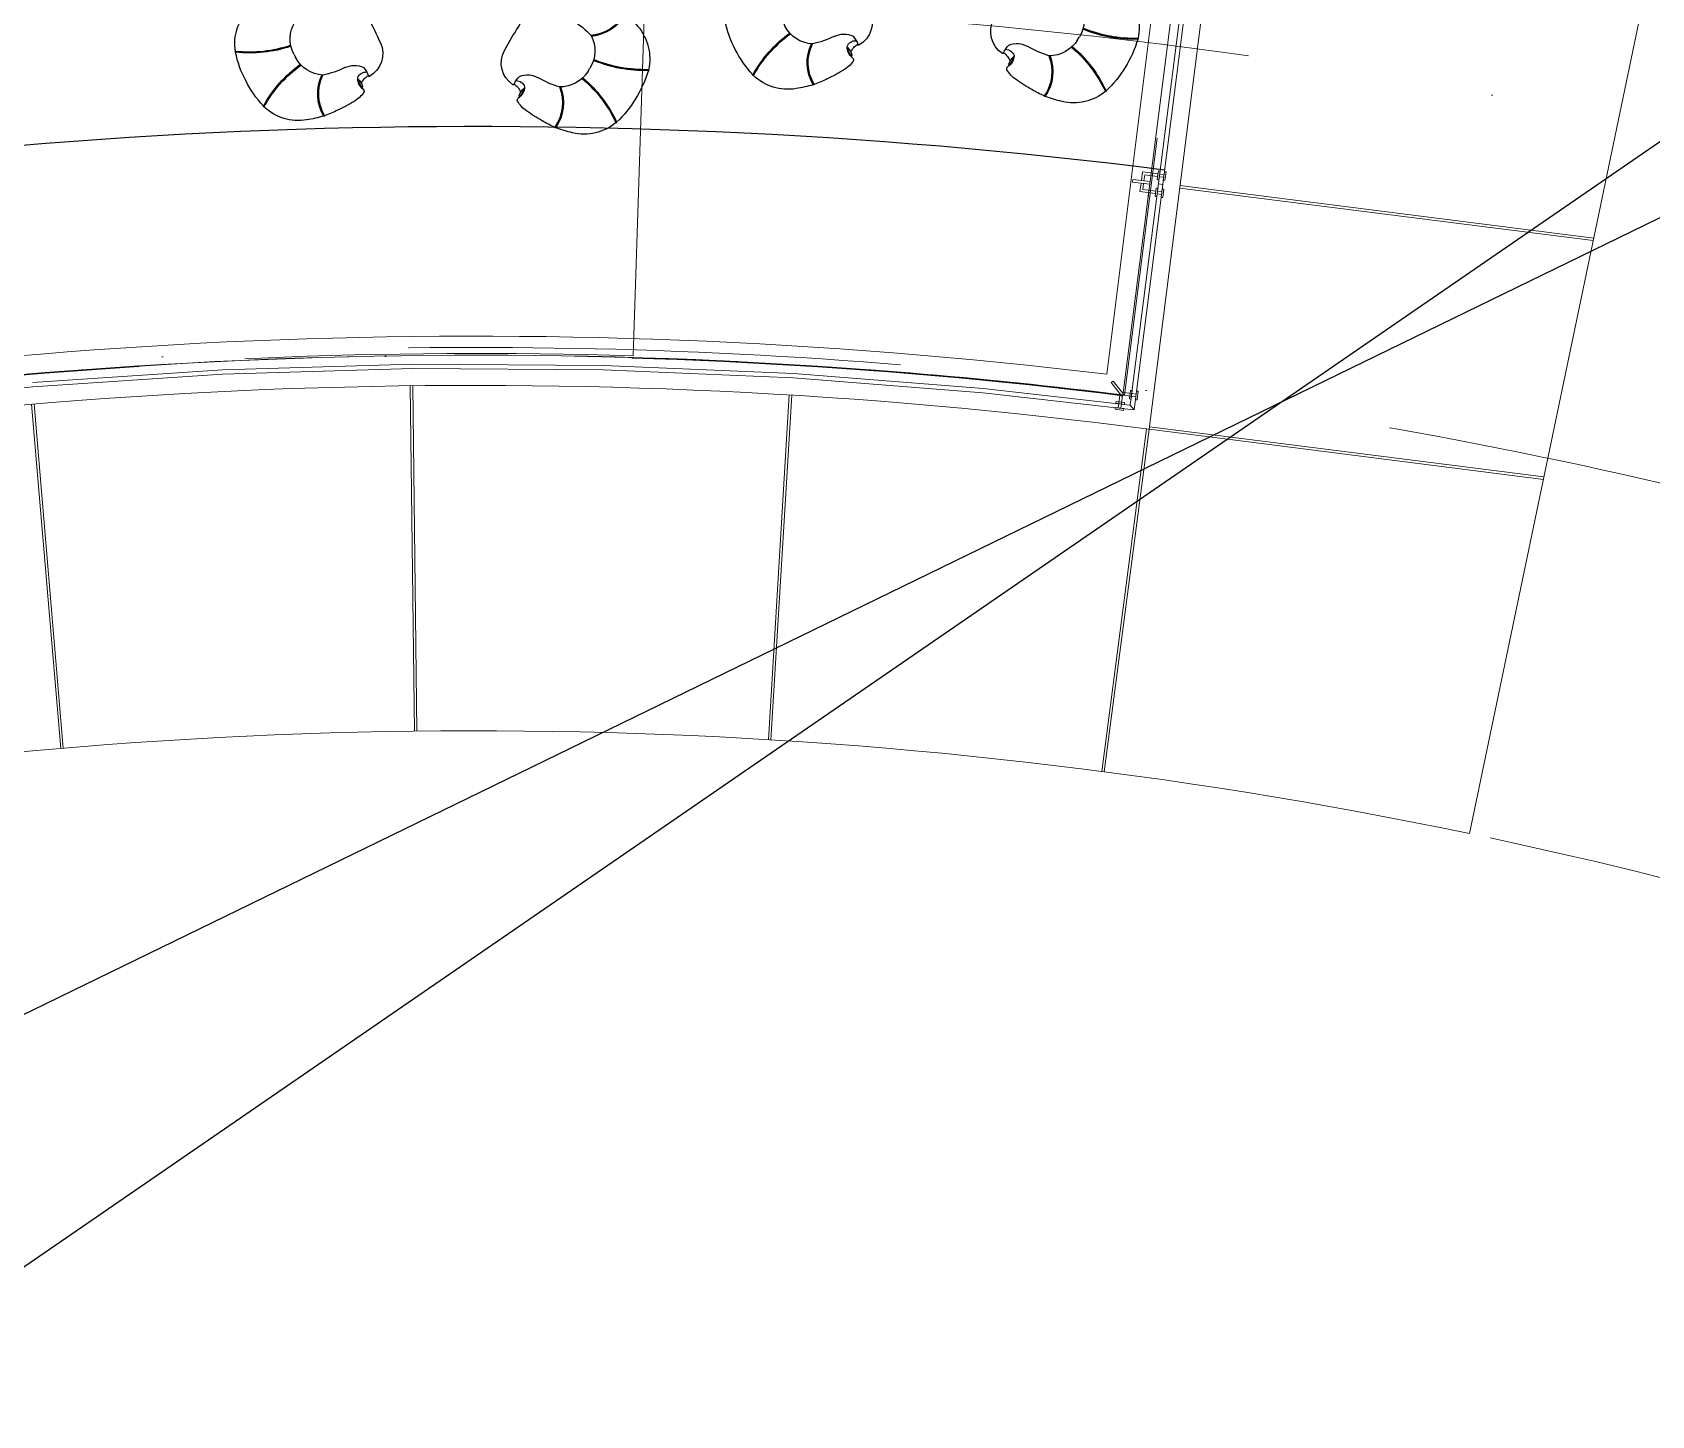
# Model space of a CAD drawing. Header units: millimetres. Extents: x 32582 to 41721, y -247935 to -234947.
# Drawn here: x 39473 to 40410, y -246627 to -245826 of the extents above; entities that cross this region are included whole.
import ezdxf

# ---------------------------------------------------------------- set-up
doc = ezdxf.new("R2010")
doc.units = ezdxf.units.MM
doc.header["$LTSCALE"] = 300
doc.header["$MEASUREMENT"] = 0
for name, pattern in [('DGN Style 2', [4.165224, 2.499135, -1.66609]), ('DGN Style 4', [1.902655, 0.950733, -0.475367, 0.001188, -0.475367]), ('TDME_Fave_Bldg_Envlp_Zone C_L3$0$HIDDEN', [375, 250, -125]), ('TDME_Fave_column_LGM$0$HIDDENX2', [0.75, 0.5, -0.25])]:
    doc.linetypes.add(name, pattern=pattern)
doc.layers.add('1', color=1, linetype='Continuous')
doc.layers.add('I-FURNITURE', color=2, linetype='Continuous')
for name, color, linetype, lineweight in [('G-GRID_A', 1, 'DGN Style 4', 0), ('STRUCTURES', 3, 'DGN Style 2', 0), ('TDME_Fave_Bldg_Envlp_Zone C_L3$0$A-_FNSH----_H-', 8, 'Continuous', 0), ('TDME_Fave_Bldg_Envlp_Zone C_L3$0$A-_RALG----_E-', 9, 'Continuous', 0), ('TDME_Fave_Bldg_Envlp_Zone C_L3$0$A-_ROOF----_E-', 3, 'Continuous', 13), ('TDME_Fave_Bldg_Envlp_Zone C_L3$0$A-_WIND----_E-', 4, 'Continuous', 13), ('TDME_Fave_column_L3$0$A-_SLABEDGE_E-', 2, 'Continuous', 13), ('TDME_Fave_column_LGM$0$A-_SLABEDGE_E-', 2, 'Continuous', 13)]:
    doc.layers.add(name, color=color, linetype=linetype, lineweight=lineweight)
doc.layers.add('LEASE LINE', color=7, linetype='DGN Style 4', lineweight=30, true_color=0xf60929)

# ---------------------------------------------------------------- blocks, each defined once
blk = doc.blocks.new('TDME_Fave_Bldg_Envlp_Zone C_L3$0$ALUM_FIN GL SUPPORT')
at = {"layer": 'TDME_Fave_Bldg_Envlp_Zone C_L3$0$A-_RALG----_E-'}
for p, q in [((-1034386186.98873, 2635606199.479331), (-1034386199.568201, 2635606177.874774)), ((-1034386174.006734, 2635606191.92557), (-1034386186.542827, 2635606170.295784)), ((-1034386100.317298, 2635606149.453617), (-1034386112.896769, 2635606127.849061)), ((-1034386087.335302, 2635606141.899856), (-1034386099.871395, 2635606120.27007))]:
    blk.add_line(p, q, dxfattribs=at)
at = {"layer": 'TDME_Fave_Bldg_Envlp_Zone C_L3$0$A-_RALG----_E-', "flags": 128}
for points in [[(-1034386181.982521, 2635606208.077848), (-1034386136.709656, 2635606286.19159), (-1034386093.438957, 2635606261.112923), (-1034386100.960605, 2635606248.135065), (-1034386131.253482, 2635606265.692072), (-1034386169.004643, 2635606200.55618)], [(-1034386082.408095, 2635606150.401268), (-1034386037.175626, 2635606228.538409), (-1034386080.459287, 2635606253.594698), (-1034386087.974239, 2635606240.612961), (-1034386057.672307, 2635606223.071585), (-1034386095.389859, 2635606157.916225)]]:
    blk.add_lwpolyline(points, close=True, dxfattribs=at)
at = {"layer": 'TDME_Fave_Bldg_Envlp_Zone C_L3$0$A-_RALG----_E-'}
for points in [[(-1034386105.664063, 2635606210.080336), (-1034386055.542064, 2635606296.612325), (-1034386068.521863, 2635606304.130625), (-1034386118.643861, 2635606217.598635)], [(-1034386219.642529, 2635606177.998553), (-1034386214.628092, 2635606186.650456), (-1034386171.368578, 2635606161.578272), (-1034386176.383014, 2635606152.926369)], [(-1034386202.137788, 2635606208.20121), (-1034386197.123351, 2635606216.853113), (-1034386153.863837, 2635606191.780928), (-1034386158.878273, 2635606183.129025)], [(-1034386072.272691, 2635606132.979339), (-1034386067.262729, 2635606141.633833), (-1034386110.535201, 2635606166.683646), (-1034386115.545164, 2635606158.029152)], [(-1034386089.804624, 2635606102.69368), (-1034386084.794662, 2635606111.348175), (-1034386128.067134, 2635606136.397987), (-1034386133.077097, 2635606127.743493)]]:
    blk.add_3dface(points, dxfattribs=at)
at = {"layer": 'TDME_Fave_Bldg_Envlp_Zone C_L3$0$A-_ROOF----_E-'}
for p, q in [((-1034386182.061292, 2635606207.941939), (-1034386181.967103, 2635606208.103703)), ((-1034386169.08147, 2635606200.423625), (-1034386169.004644, 2635606200.55618))]:
    blk.add_line(p, q, dxfattribs=at)
at = {"layer": 'TDME_Fave_Bldg_Envlp_Zone C_L3$0$A-_WIND----_E-', "ltscale": 0.15}
blk.add_line((-1034386137.214963, 2635606170.573492), (-1034386149.745463, 2635606148.940497), dxfattribs=at)
blk = doc.blocks.new('A$C5ED46BB0')
at = {"layer": '1', "color": 1, "linetype": 'Continuous'}
blk.add_line((384.7, 478.6), (405.1, 478.6), dxfattribs=at)
for centre, radius, start, end in [((308, 499.5), 288.2, 108.87634, 162.06418), ((217.1, 773), 2.48, 18.08049, 198.08049), ((-417.1, 356.2), 756.5, 8.71309, 33.36234), ((386.6, 171.3), 625.2, 89.44713, 105.50824), ((-411.1, 355.8), 756.5, 8.86927, 33.53812), ((398.9, 135.5), 661, 74.92027, 90.53943), ((1201.4, 355.8), 756.5, 146.46188, 171.13073), ((1207.4, 356.2), 756.5, 146.63766, 171.28691), ((573.2, 773), 2.48, 341.91951, 161.91951), ((482.3, 499.5), 288.2, 17.93582, 71.12366), ((685.8, 366.8), 688.5, 161.24069, 169.71066), ((104.6, 366.8), 688.5, 10.28934, 18.75931), ((515.1, 404.4), 514, 171.07298, 180.20975), ((8.5, 486.9), 2.94, 94.8808, 246.62926), ((20.6, 234.1), 250.4, 37.12318, 93.03129), ((20.6, 234.1), 256, 37.60566, 92.75981), ((384.7, 287.2), 191.5, 89.99608, 149.1802), ((405.6, 287.2), 191.5, 30.8198, 90.1724), ((769.7, 234.1), 256, 87.24019, 142.39434), ((769.7, 234.1), 250.4, 86.96871, 142.87682), ((781.8, 486.9), 2.94, 293.37074, 85.1192), ((275.2, 404.4), 514, 359.79025, 8.92702), ((774.4, 360.3), 774.4, 176.87221, 184.848), ((761.4, 239.2), 560.5, 164.89364, 178.57509), ((28.9, 239.2), 560.5, 1.42491, 15.10636), ((15.9, 360.3), 774.4, 355.152, 3.12779), ((164.2, 299.1), 161.5, 181.52196, 209.01815), ((626.1, 299.1), 161.5, 330.98185, 358.47804), ((36.2, 231.3), 16.9, 218.53741, 288.07339), ((76, 147.2), 76.4, 59.65699, 116.93472), ((73.3, 46.3), 172.2, 76.54424, 100.33403), ((60.4, 216.7), 6.26, 173.01004, 252.10162), ((75.2, 323.7), 114.2, 261.57818, 287.35531), ((-3.5, 147.1), 101.1, 2.90356, 38.14216), ((75.3, 178.5), 52.4, 329.20857, 41.33041), ((75.3, 255.7), 125.8, 307.09221, 358.82462), ((715.1, 255.7), 125.8, 181.17538, 232.90779), ((715.1, 178.5), 52.4, 138.66959, 210.79143), ((714.3, 147.2), 76.4, 63.06528, 120.34301), ((717.1, 46.3), 172.2, 79.66597, 103.45576), ((715.1, 323.7), 114.2, 252.64469, 278.42182), ((793.9, 147.1), 101.1, 141.85784, 177.09644), ((729.9, 216.7), 6.26, 287.89838, 6.98996), ((754.1, 231.3), 16.9, 251.92661, 321.46259), ((93.9, 149.4), 3.95, 48.55626, 185.84551), ((240.2, 153.5), 150.2, 181.72695, 267.27427), ((116.7, 282.9), 132.1, 261.22047, 285.12298), ((550.2, 153.5), 150.2, 272.72573, 358.27305), ((673.6, 282.9), 132.1, 254.87702, 278.77953), ((696.4, 149.4), 3.95, 354.15449, 131.44374), ((342.3, 1741), 1741, 266.40147, 271.65771), ((444.6, 1851.7), 1851.7, 268.39259, 273.4893)]:
    blk.add_arc(centre, radius, start, end, dxfattribs=at)

msp = doc.modelspace()

# ---------------------------------------------------------------- linework, layer by layer
at = {"layer": 'Defpoints'}
msp.add_lwpolyline([(36609.09, -243935.98), (38743.51, -247038.74), (41035.52, -245462.05), (38901.1, -242359.28)], close=True, dxfattribs=at)
at = {"layer": 'Defpoints', "color": 4}
msp.add_lwpolyline([(38576.95, -246828.31), (36978.74, -243546.55), (38963.51, -242579.98), (40561.72, -245861.73)], close=True, dxfattribs=at)
at = {"layer": 'G-GRID_A'}
for radius, start, end in [(3641, 72.09645, 122.49066), (3241, 61.86938, 122.23953), (3041, 63.83588, 122.08917)]:
    msp.add_arc((39728.58, -249049.26), radius, start, end, dxfattribs=at)
at = {"layer": 'I-FURNITURE'}
msp.add_lwpolyline([(40128.17, -245905.55, 0.164879), (38133.47, -246311.32, 0.164879)], format="xyb", dxfattribs=at)
at = {"layer": 'LEASE LINE'}
msp.add_lwpolyline([(39835.59, -245474.92), (39837.73, -245414.39), (40693.11, -244997.59, 0.028624), (41205.06, -245579.83), (41051.18, -245721.46, 0.063438), (40172.73, -245495.91), (40104.06, -246036.06, 0.143824), (38412.31, -246312.64), (38176.77, -245821.96, -0.117062), (39835.59, -245474.92)], format="xyb", close=True, dxfattribs=at)
at = {"layer": 'STRUCTURES', "color": 3, "ltscale": 0.3}
msp.add_line((39820.42, -246013.11), (39840.3, -245405.87, 0), dxfattribs=at)
msp.add_arc((39730.71, -249048.28), 3036.5, 88.30698, 104.56492, dxfattribs=at)
at = {"layer": 'TDME_Fave_Bldg_Envlp_Zone C_L3$0$A-_FNSH----_H-'}
msp.add_point((40127.15, -245913.93), dxfattribs=at)
at = {"layer": 'TDME_Fave_Bldg_Envlp_Zone C_L3$0$A-_RALG----_E-', "ltscale": 0.15}
for p, q in [((40157.69, -245519.24), (40094.83, -246023.82)), ((40108.39, -246041.65), (40174.44, -245522.1)), ((40110.56, -246044.44), (40176.92, -245522.41)), ((40119.22, -246055.64), (40186.94, -245522.92)), ((39803.1, -246018.67), (39692.84, -246017.97)), ((39692.88, -246020.47), (39803.05, -246021.17)), ((39803.05, -246021.17), (39913.11, -246025.88)), ((39913.26, -246023.39), (39803.1, -246018.67)), ((39913.11, -246025.88), (40022.93, -246034.59)), ((40023.17, -246032.11), (39913.26, -246023.39)), ((40110.56, -246044.44), (40108.4, -246041.65))]:
    msp.add_line(p, q, dxfattribs=at)
at = {"layer": 'TDME_Fave_Bldg_Envlp_Zone C_L3$0$A-_RALG----_E-'}
for p, q in [((39582.64, -246021.27), (39472.62, -246028.58)), ((39472.84, -246031.07), (39582.76, -246023.77)), ((39692.84, -246017.97), (39582.64, -246021.27)), ((39582.76, -246023.77), (39692.88, -246020.47)), ((39363.25, -246042.37), (39472.84, -246031.07)), ((40022.93, -246034.59), (40110.5, -246044.45)), ((40108.39, -246041.65), (40023.17, -246032.11)), ((40101.72, -246040.82), (40102.34, -246035.86)), ((40109.06, -246036.46), (40104.1, -246035.83)), ((40109.25, -246034.97), (40104.29, -246034.34)), ((40103.21, -246041), (40103.83, -246036.04))]:
    msp.add_line(p, q, dxfattribs=at)
at = {"layer": 'TDME_Fave_Bldg_Envlp_Zone C_L3$0$A-_RALG----_E-', "linetype": 'TDME_Fave_Bldg_Envlp_Zone C_L3$0$HIDDEN'}
for p, q in [((40109.25, -246034.97), (40111.73, -246035.29)), ((40101.72, -246040.82), (40101.41, -246043.3)), ((40102.9, -246043.48), (40103.21, -246041)), ((40109.06, -246036.46), (40111.54, -246036.78))]:
    msp.add_line(p, q, dxfattribs=at)
at = {"layer": 'TDME_Fave_Bldg_Envlp_Zone C_L3$0$A-_RALG----_E-', "ltscale": 0.15}
for radius, start, end in [(3047.53, 83.09759, 120.22458), (3019, 82.5655, 120.22499)]:
    msp.add_arc((39728.58, -249049.26), radius, start, end, dxfattribs=at)
at = {"layer": 'TDME_Fave_Bldg_Envlp_Zone C_L3$0$A-_RALG----_E-'}
for points in [[(40103.48, -246036.53), (40097.35, -246028.62), (40098.54, -246027.7), (40104.66, -246035.61)], [(40109.47, -246033.23), (40108.48, -246033.11), (40107.85, -246038.07), (40108.84, -246038.19)], [(40112.94, -246033.68), (40111.95, -246033.55), (40111.32, -246038.51), (40112.31, -246038.64)], [(40099.55, -246044.07), (40099.68, -246043.08), (40104.64, -246043.7), (40104.52, -246044.69)], [(40099.99, -246040.6), (40100.11, -246039.61), (40105.07, -246040.23), (40104.95, -246041.22)]]:
    msp.add_3dface(points, dxfattribs=at)
at = {"layer": 'TDME_Fave_Bldg_Envlp_Zone C_L3$0$A-_ROOF----_E-', "lineweight": 0}
msp.add_line((40304.72, -246289.76), (40455.43, -245568.33), dxfattribs=at)
at = {"layer": 'TDME_Fave_Bldg_Envlp_Zone C_L3$0$A-_ROOF----_E-', "color": 8, "lineweight": 5}
for p, q in [((40136.98, -245915.94), (40376.45, -245946.38)), ((40137.16, -245914.45), (40376.76, -245944.91)), ((39693.83, -246230.47), (39691.41, -246030.49)), ((39695.33, -246230.45), (39692.91, -246030.47)), ((39898.79, -246235.4), (39910.92, -246035.77)), ((39900.29, -246235.49), (39912.42, -246035.86)), ((39489.04, -246240.45), (39472.1, -246041.17)), ((39490.54, -246240.33), (39473.6, -246041.05)), ((40119.41, -246054.15), (40347.87, -246083.19)), ((40117.73, -246055.44), (40091.85, -246253.76)), ((40119.22, -246055.64), (40093.34, -246253.96)), ((40119.22, -246055.64), (40347.56, -246084.67))]:
    msp.add_line(p, q, dxfattribs=at)
at = {"layer": 'TDME_Fave_Bldg_Envlp_Zone C_L3$0$A-_ROOF----_E-', "lineweight": 0}
msp.add_arc((39728.58, -249049.26), 2819, 78.20697, 120.22816, dxfattribs=at)
at = {"layer": 'TDME_Fave_Bldg_Envlp_Zone C_L3$0$A-_ROOF----_E-', "color": 251, "lineweight": 0}
msp.add_arc((39728.46, -249049.66), 2819.42, 69.94605, 77.95526, dxfattribs=at)
at = {"layer": 'TDME_Fave_column_L3$0$A-_SLABEDGE_E-'}
msp.add_line((40104.06, -246036.06), (40172.73, -245495.91), dxfattribs=at)
for radius, start, end in [(3581, 88.36469, 120.19532), (3036.5, 82.89681, 120.22474)]:
    msp.add_arc((39728.58, -249049.26), radius, start, end, dxfattribs=at)
at = {"layer": 'TDME_Fave_column_LGM$0$A-_SLABEDGE_E-', "linetype": 'TDME_Fave_column_LGM$0$HIDDENX2'}
msp.add_line((40105.02, -246035.86, 0), (40173.43, -245495.68, 0), dxfattribs=at)
msp.add_arc((39730.96, -249049.23, 0), 3036.5, 82.92377, 120.32319, dxfattribs=at)

# ---------------------------------------------------------------- block references
at = {"layer": 'I-FURNITURE', "xscale": -0.1, "yscale": 0.1, "zscale": 0.1}
for p, rotation in [((39932.29, -245764.16), 117.3678840557575), ((40016.94, -245837.93), 238.463889393207), ((39648.86, -245782.28), 117.3678840557575), ((39733.51, -245856.05), 238.463889393207)]:
    msp.add_blockref('A$C5ED46BB0', p, dxfattribs=dict(at, rotation=rotation))
at = {"layer": 'TDME_Fave_Bldg_Envlp_Zone C_L3$0$A-_RALG----_E-', "color": 8, "lineweight": 5, "xscale": 0.1, "yscale": 0.1, "zscale": 0.1, "rotation": 112.8360373063699}
msp.add_blockref('TDME_Fave_Bldg_Envlp_Zone C_L3$0$ALUM_FIN GL SUPPORT', (202798615.29, 197371747.93), dxfattribs=at)

doc.saveas('drawing.dxf')
